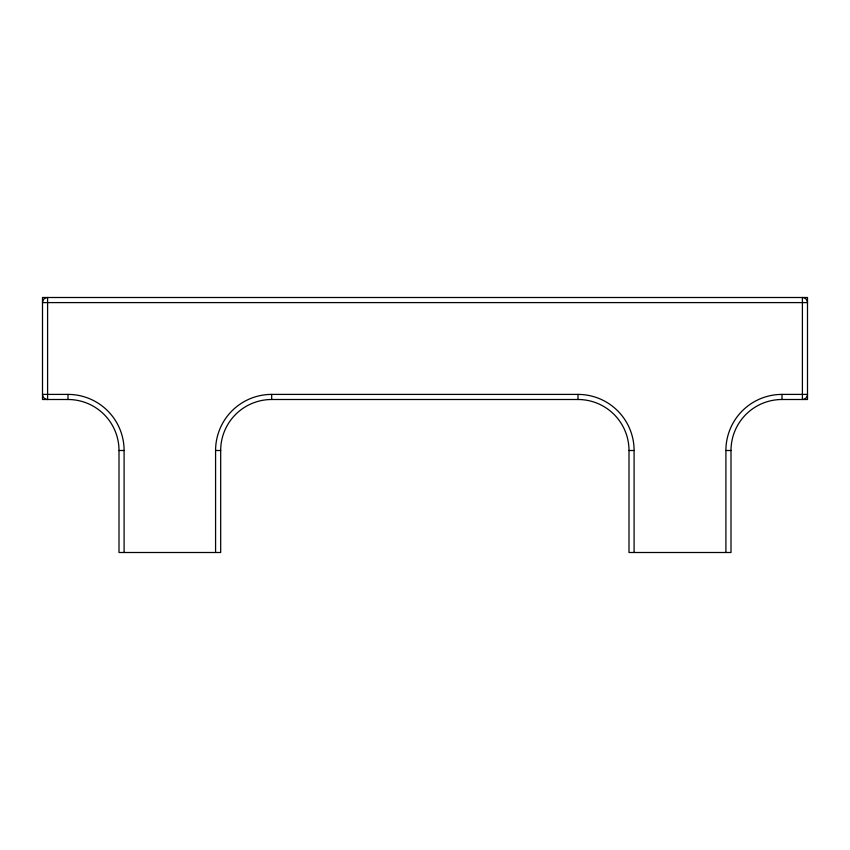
<?xml version="1.0" encoding="UTF-8"?>
<svg xmlns="http://www.w3.org/2000/svg" width="850" height="850" viewBox="0 0 850 850"><rect width="100%" height="100%" fill="white"/><g stroke="black" fill="none" stroke-linecap="round" stroke-linejoin="round"><path stroke-width="1.27" d="M124.1 552.5L124.1 450.5A56.1 56.1 0 0 0 68 394.4L42.511 394.4A5.1 5.1 0 0 0 47.6 399.5L47.6 297.521A5.1 5.1 0 0 0 42.5 302.6L807.489 302.6A5.1 5.1 0 0 0 802.4 297.5L802.4 399.479A5.1 5.1 0 0 0 807.5 394.4L782 394.4A56.1 56.1 0 0 0 725.9 450.5L725.9 552.5M215.581 552.5L215.581 450.5A56.1 56.1 0 0 1 271.681 394.4L578 394.4A56.1 56.1 0 0 1 634.1 450.5L634.1 552.5M68 399.5L42.5 399.5L42.5 297.5L807.5 297.5L807.5 399.5L782 399.5A51 51 0 0 0 731 450.5L731 552.5L629 552.5L629 450.5A51 51 0 0 0 578 399.5L271.681 399.5A51 51 0 0 0 220.681 450.5L220.681 552.5L119 552.5L119 450.5A51 51 0 0 0 68 399.5L68 394.4M119.021 450.5L124.1 450.5M215.581 450.5L220.66 450.5M629.021 450.5L634.1 450.5M725.9 450.5L730.979 450.5M782 394.4L782 399.479M578 394.4L578 399.479M271.681 394.4L271.681 399.479"/></g></svg>
